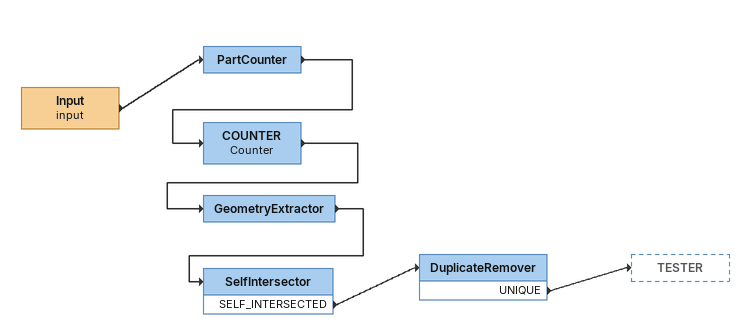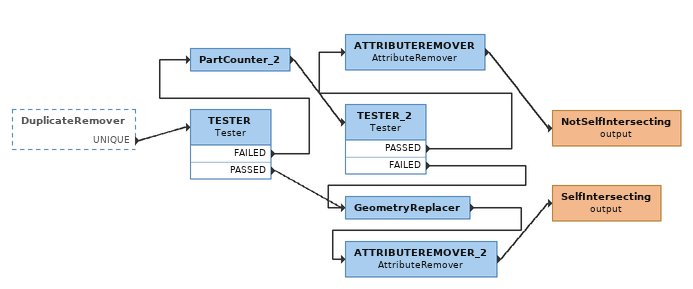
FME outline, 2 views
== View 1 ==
Input (input)
    -> PartCounter
PartCounter
    -> COUNTER
COUNTER: Counter
    -> GeometryExtractor
GeometryExtractor
    -> SelfIntersector
SelfIntersector
    SELF_INTERSECTED -> DuplicateRemover
DuplicateRemover
    UNIQUE -> TESTER

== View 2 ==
DuplicateRemover [outside]
    UNIQUE -> TESTER
TESTER: Tester
    FAILED -> PartCounter_2
    PASSED -> GeometryReplacer
PartCounter_2
    -> TESTER_2
TESTER_2: Tester
    PASSED -> ATTRIBUTEREMOVER
    FAILED -> GeometryReplacer
ATTRIBUTEREMOVER: AttributeRemover
    -> NotSelfIntersecting (output)
NotSelfIntersecting (output)
GeometryReplacer
    -> ATTRIBUTEREMOVER_2
ATTRIBUTEREMOVER_2: AttributeRemover
    -> SelfIntersecting (output)
SelfIntersecting (output)
